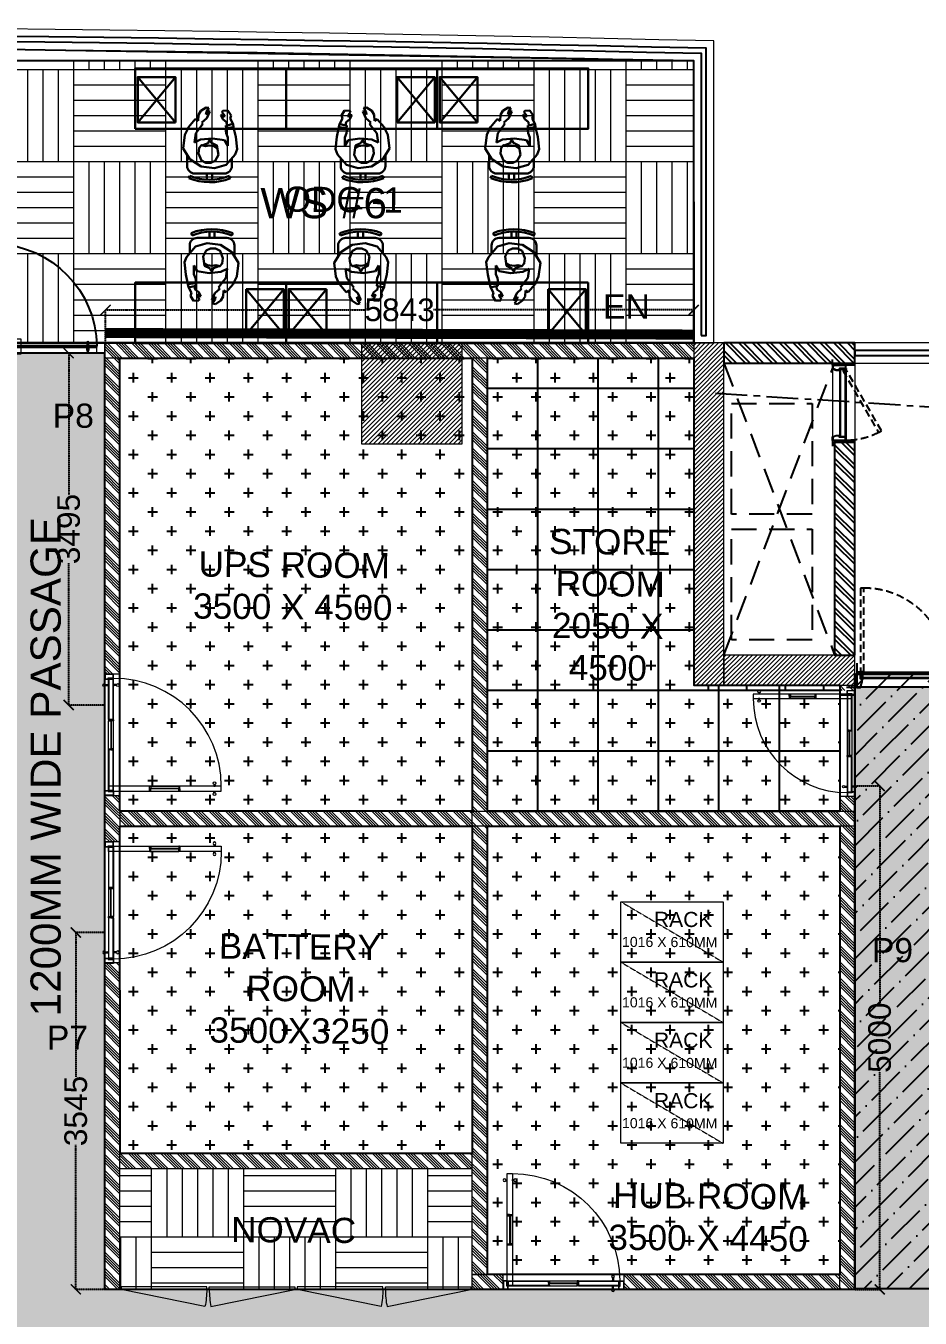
# Model space of a CAD drawing. Header units: millimetres. Extents: x 263321 to 2483465, y 33647 to 614421.
# Drawn here: x 2402062 to 2410946, y 414996 to 427832 of the extents above; entities that cross this region are included whole.
import ezdxf

# ---------------------------------------------------------------- set-up
doc = ezdxf.new("R2010")
doc.units = ezdxf.units.MM
doc.header["$PDMODE"] = 3
for name, pattern in [('( Hidden )', [0.375, 0.25, -0.125]), ('CENTER', [50.8, 31.75, -6.35, 6.35, -6.35]), ('DASHED', [0.75, 0.5, -0.25]), ('HIDDEN', [0.375, 0.25, -0.125])]:
    doc.linetypes.add(name, pattern=pattern)
for name, color, linetype, lineweight in [('A-DOOR-FULL', 40, 'Continuous', 18), ('A-EQUIPMENT', 252, 'Continuous', 15), ('A-FURN-LOOSE', 24, 'Continuous', 18), ('A-FURN-MODULAR', 6, 'Continuous', 18), ('A-FURN-MODULAR-', 6, 'Continuous', 9), ('A-GLASS PARTITION', 5, 'Continuous', 18), ('A-PLAN-COLUMN', 3, 'Continuous', 0), ('A-PLAN-RCC-HATCH', 8, 'Continuous', 13), ('A-PLAN-THIN', 251, 'Continuous', 15), ('AI-FURN', 7, 'Continuous', 20), ('AR_01_WALL', 134, 'Continuous', 20), ('AR_DOOR', 42, 'Continuous', 0), ('FURNITURE', 30, 'Continuous', 5), ('SW-PARTITION GYPSUM', 30, 'Continuous', 18), ('TOA-FL-CPT-1', 8, 'Continuous', 5), ('TOA_DOOR', 7, 'Continuous', 25)]:
    doc.layers.add(name, color=color, linetype=linetype, lineweight=lineweight)
for name, color, linetype in [('A-PLAN -GLASS FRAME', 4, 'Continuous'), ('A-PLAN-DOOR', 7, 'Continuous'), ('A-PLAN-HIDDEN', 1, 'HIDDEN'), ('A-PLAN-RAILING', 2, 'Continuous'), ('A-PLAN-SLOPE', 250, 'Continuous'), ('A-PLAN-TEXT', 4, 'Continuous'), ('A-PLAN-WALL', 6, 'Continuous'), ('A-PLAN-WALL HATCH', 8, 'Continuous'), ('CEILING TOA', 250, 'Continuous'), ('DOOR', 5, 'Continuous'), ('FIN WALL GRAPHIC', 10, 'Continuous'), ('FLOORING TOA', 7, 'Continuous'), ('TEXT', 250, 'Continuous'), ('TOA-FC-MODULAR', 7, 'Continuous')]:
    doc.layers.add(name, color=color, linetype=linetype)
doc.layers.add('GRAPHIC 3- ENCLOSED AREAS', color=7, linetype='Continuous', true_color=0x408c3b)
doc.styles.add('ARIAL', font='arial.ttf')
doc.styles.get("Standard").update_dxf_attribs({"font": 'arial.ttf'})
doc.styles.add('TEXT @ 150', font='arial.ttf', dxfattribs={"height": 225})
doc.dimstyles.new('DIM @ 150', dxfattribs={"dimtxt": 225, "dimasz": 100, "dimexe": 1, "dimexo": 0, "dimgap": 0.5, "dimtad": 0, "dimdec": 0, "dimzin": 0, "dimdsep": 46, "dimtxsty": 'TEXT @ 150', "dimblk": 'ARCHTICK', "dimcen": -2, "dimclrd": 8, "dimclre": 8, "dimclrt": 256, "dimadec": 0, "dimazin": 0, "dimtfac": 1, "dimtdec": 0, "dimtofl": 0, "dimtmove": 0, "dimatfit": 3, "dimldrblk": 'OPEN90', "dimfxl": 1, "dimtolj": 1, "dimtzin": 0, "dimlwd": -1, "dimlwe": -1, "dimarcsym": 0})
doc.dimstyles.new('DIM40', dxfattribs={"dimtxt": 80, "dimasz": 20, "dimexe": 30, "dimexo": 25, "dimgap": 20, "dimtad": 1, "dimdec": 0, "dimzin": 0, "dimdsep": 46, "dimtxsty": 'Standard', "dimblk1": 'DOT', "dimblk2": 'DOT', "dimsah": 1, "dimcen": 0.09, "dimclrd": 1, "dimclre": 1, "dimclrt": 2, "dimadec": 0, "dimazin": 0, "dimtfac": 1, "dimtdec": 0, "dimtofl": 0, "dimtmove": 0, "dimatfit": 0, "dimldrblk": 'DOT', "dimfxl": 1, "dimtolj": 1, "dimtzin": 0, "dimarcsym": 0})
pattern_1 = [(90, (90021.1, 24147), (-914.4, 914.4), [914.4, -914.4]), (90, (90173.5, 24147), (-914.4, 914.4), [914.4, -914.4]), (90, (90325.9, 24147), (-914.4, 914.4), [914.4, -914.4]), (90, (90478.3, 24147), (-914.4, 914.4), [914.4, -914.4]), (90, (90630.7, 24147), (-914.4, 914.4), [914.4, -914.4]), (90, (90783.1, 24147), (-914.4, 914.4), [914.4, -914.4]), (90, (90935.5, 24147), (-914.4, 914.4), [914.4, -914.4]), (0, (90021.1, 25061.4), (914.4, -914.4), [914.4, -914.4]), (0, (90021.1, 25213.8), (914.4, -914.4), [914.4, -914.4]), (0, (90021.1, 25366.2), (914.4, -914.4), [914.4, -914.4]), (0, (90021.1, 25518.6), (914.4, -914.4), [914.4, -914.4]), (0, (90021.1, 25671), (914.4, -914.4), [914.4, -914.4]), (0, (90021.1, 25823.4), (914.4, -914.4), [914.4, -914.4]), (0, (90021.1, 25975.8), (914.4, -914.4), [914.4, -914.4])]
pattern_2 = [(0, (13069.08, -8478.74), (190.5, 190.5), [95.25, -285.75]), (90, (13116.7, -8526.37), (-190.5, 190.5), [95.25, -285.75])]

# ---------------------------------------------------------------- blocks, each defined once
blk = doc.blocks.new('EWDSXC')
at = {"layer": 'FURNITURE', "color": 20, "lineweight": 30}
for p, q in [((2181355, 122524), (2181805, 122899)), ((2181355, 122899), (2181805, 122524)), ((2181891, 121424), (2181291, 121424))]:
    blk.add_line(p, q, dxfattribs=at)
at = {"layer": 'FURNITURE', "color": 8, "lineweight": 30}
for p, q in [((2180847, 122334, 0), (2180847, 122038, 0)), ((2180989, 122382, 0), (2180917, 122270, 0)), ((2181030, 122408, 0), (2180921, 122408, 0)), ((2181094, 122448, 0), (2180989, 122382, 0)), ((2181230, 122431, 0), (2181094, 122448, 0)), ((2181184, 122275, 0), (2181155, 122335, 0)), ((2181155, 122335, 0), (2181246, 122322, 0)), ((2181291, 122403, 0), (2181230, 122431, 0)), ((2181308, 122395, 0), (2181291, 122403, 0)), ((2181385, 122328, 0), (2181308, 122395, 0)), ((2181371, 122300, 0), (2181385, 122328, 0)), ((2180917, 122270, 0), (2180899, 122138, 0)), ((2181196, 122156, 0), (2181184, 122275, 0)), ((2181291, 122288, 0), (2181246, 122322, 0)), ((2181291, 122288, 0), (2181340, 122251, 0)), ((2181340, 122251, 0), (2181352, 122262, 0)), ((2181352, 122262, 0), (2181395, 122214, 0)), ((2181430, 122296, 0), (2181371, 122300, 0)), ((2181395, 122214, 0), (2181462, 122183, 0)), ((2181470, 122272, 0), (2181430, 122296, 0)), ((2181467, 122196, 0), (2181434, 122221, 0)), ((2181434, 122221, 0), (2181459, 122216, 0)), ((2181459, 122216, 0), (2181500, 122192, 0)), ((2181462, 122183, 0), (2181467, 122196, 0)), ((2181504, 122220, 0), (2181470, 122272, 0)), ((2181500, 122192, 0), (2181504, 122220, 0)), ((2180899, 122138, 0), (2180932, 122021, 0)), ((2181179, 122038, 0), (2181196, 122156, 0)), ((2181425, 122074, 0), (2181385, 122055, 0)), ((2181430, 122063, 0), (2181425, 122074, 0)), ((2180921, 121964, 0), (2180998, 121964, 0)), ((2180932, 122021, 0), (2181037, 121931, 0)), ((2181121, 122004, 0), (2181206, 122005, 0)), ((2181206, 122005, 0), (2181246, 122021, 0)), ((2181291, 121944, 0), (2181211, 121925, 0)), ((2181291, 122028, 0), (2181246, 122021, 0)), ((2181295, 122028, 0), (2181290, 122028, 0)), ((2181291, 121944, 0), (2181306, 121947, 0)), ((2181295, 122022, 0), (2181295, 122028, 0)), ((2181324, 122025, 0), (2181295, 122022, 0)), ((2181306, 121947, 0), (2181337, 121952, 0)), ((2181325, 122013, 0), (2181324, 122025, 0)), ((2181358, 122017, 0), (2181325, 122013, 0)), ((2181337, 121952, 0), (2181392, 121982, 0)), ((2181385, 122055, 0), (2181358, 122017, 0)), ((2181392, 121982, 0), (2181424, 121972, 0)), ((2181406, 122042, 0), (2181430, 122063, 0)), ((2181426, 122038, 0), (2181406, 122042, 0)), ((2181424, 121972, 0), (2181472, 122003, 0)), ((2181456, 122063, 0), (2181426, 122038, 0)), ((2181470, 122054, 0), (2181456, 122063, 0)), ((2181472, 122003, 0), (2181470, 122054, 0)), ((2181037, 121931, 0), (2181089, 121911, 0)), ((2181089, 121911, 0), (2181211, 121925, 0))]:
    blk.add_line(p, q, dxfattribs=at)
at = {"layer": 'FURNITURE', "color": 20, "lineweight": 30}
for points in [[(2181291, 122924), (2181291, 121424), (2181891, 121424), (2181891, 122924)], [(2181355, 122524), (2181355, 122899), (2181805, 122899), (2181805, 122524)]]:
    blk.add_lwpolyline(points, close=True, dxfattribs=at)
at = {"layer": 'FURNITURE', "color": 8, "lineweight": 30, "elevation": 0}
for points in [[(2180801, 122393), (2180824, 122384)], [(2180785, 122211), (2180847, 122211)], [(2181102, 122112), (2181117, 122140), (2181124, 122187), (2181119, 122225), (2181129, 122264), (2181102, 122288), (2181047, 122294), (2180975, 122267), (2180952, 122222), (2180952, 122172), (2180973, 122129), (2181031, 122098), (2181125, 122112), (2181150, 122167), (2181176, 122179), (2181175, 122189), (2181149, 122199), (2181129, 122253)], [(2180785, 122161), (2180847, 122161)], [(2180799, 121979), (2180822, 121988)], [(2181179, 122038), (2181121, 122004)], [(2181298, 122023), (2181307, 121949)], [(2181325, 122013), (2181339, 121950)]]:
    blk.add_lwpolyline(points, dxfattribs=at)
blk.add_lwpolyline([(2181290, 122028, 0.034638), (2181291, 122038), (2181291, 122288)], format="xyb", dxfattribs=at)
at = {"layer": 'FURNITURE', "color": 8, "lineweight": 30}
for centre, radius, start, end in [((2181317, 122183, 0), 557, 157.9006, 201.542), ((2181317, 122183, 0), 532, 157.9006, 201.5161), ((2180921, 122334, 0), 74, 89.9999, 179.9999), ((2180921, 122038, 0), 74, 179.9999, 269.9999)]:
    blk.add_arc(centre, radius, start, end, dxfattribs=at)
blk = doc.blocks.new('Columns')
at = {"layer": 'A-PLAN-RCC-HATCH'}
h = blk.add_hatch(dxfattribs=at)
h.set_pattern_fill('ANSI31', color=256, scale=250, style=0)
h.set_pattern_definition([(45, (469397.9, -579762.232), (-22.0970869, 22.0970869), [])])
h.paths.add_polyline_path([(28840, 12537), (29840, 12537), (29840, 13537), (28840, 13537)])
h = blk.add_hatch(dxfattribs=at)
h.set_pattern_fill('ANSI31', color=256, scale=250, style=0)
h.set_pattern_definition([(45, (472797.9, -579762.232), (-22.0970869, 22.0970869), [])])
h.paths.add_polyline_path([(32140, 10137), (32440, 10137), (32440, 13537), (32140, 13537)])
h = blk.add_hatch(dxfattribs=at)
h.set_pattern_fill('ANSI31', color=256, scale=250, style=0)
h.set_pattern_definition([(45, (473097.9, -579762.232), (-22.0970869, 22.0970869), [])])
h.paths.add_polyline_path([(32440, 10137), (33740, 10137), (33740, 10437), (32440, 10437)])
at = {"layer": 'A-PLAN-COLUMN', "elevation": 0}
for points in [[(28840, 12537), (29840, 12537), (29840, 13537), (28840, 13537)], [(32140, 10137), (32440, 10137), (32440, 13537), (32140, 13537)], [(32440, 10137), (33740, 10137), (33740, 10437), (32440, 10437)]]:
    blk.add_lwpolyline(points, close=True, dxfattribs=at)
blk = doc.blocks.new('A$C3F28102C')
at = {"layer": 'A-PLAN-DOOR'}
h = blk.add_hatch(dxfattribs=at)
h.set_pattern_fill('ANSI31', color=256, style=0)
h.set_pattern_definition([(315, (-1529.3283, 1000.1135), (-0.44194174, -0.44194174), [])])
h.paths.add_polyline_path([(1, -15), (0, -15), (0, 0), (1, 0)])
h.paths.add_polyline_path([(1, 0), (1, 0), (0, 0), (0, 1, 0.115729)])
h.paths.add_polyline_path([(5, -15), (4, -15), (4, 0), (5, 0)])
h.paths.add_polyline_path([(5, 0), (4, 0), (4, 0, 0.115729), (5, 1)])
at = {"layer": 'A-PLAN-DOOR', "color": 2}
for points in [[(1, 0), (1, -15), (0, -15), (0, 1)], [(4, 0), (4, -15), (5, -15), (5, 1)]]:
    blk.add_lwpolyline(points, dxfattribs=at)
for radius in [3.42, 2.42]:
    blk.add_circle((2, 3), radius, dxfattribs=at)
blk = doc.blocks.new('Door 1500 mm')
at = {"layer": 'A-PLAN-DOOR'}
for p, q in [((-749, 145), (-749, 150)), ((749, 145), (749, 150)), ((710, 60), (-710, 60)), ((-710, 60), (-710, 0)), ((710, 53), (-710, 53)), ((710, 6), (-710, 6)), ((710, 0), (-710, 0)), ((-150, 0), (-150, 53)), ((710, 60), (710, 0))]:
    blk.add_line(p, q, dxfattribs=at)
for points in [[(-750, -90), (-750, -90), (-750, 150), (-851, 150)], [(750, -89), (750, 150), (851, 150)]]:
    blk.add_lwpolyline(points, dxfattribs=at)
for points in [[(-750, 8), (-749, 8), (-749, 142), (-750, 142)], [(-748, 1), (-716, 1), (-716, 63), (-701, 63), (-701, 95), (-715, 148), (-748, 148), (-748, 140), (-749, 140), (-749, 142), (-749, 150), (-714, 150), (-699, 95), (-699, 62), (-714, 62), (-714, 0), (-749, 0), (-749, 10), (-748, 10)], [(748, 1), (716, 1), (716, 63), (701, 63), (701, 95), (715, 148), (748, 148), (748, 140), (749, 140), (749, 142), (749, 150), (714, 150), (699, 95), (699, 62), (714, 62), (714, 0), (749, 0), (749, 10), (748, 10)], [(750, 8), (749, 8), (749, 142), (750, 142)]]:
    blk.add_lwpolyline(points, close=True, dxfattribs=at)
at = {"layer": 'A-PLAN-DOOR', "linetype": 'HIDDEN', "ltscale": 300}
for points in [[(-712, -7), (-679, -7), (-679, -535), (-712, -535)], [(712, -7), (679, -7), (679, -836), (712, -836)]]:
    blk.add_lwpolyline(points, close=True, dxfattribs=at)
for centre, radius, start, end in [((-679, -7), 529, 270, 0.757), ((679, -7), 829, 179.517, 270)]:
    blk.add_arc(centre, radius, start, end, dxfattribs=at)
at = {"layer": 'A-PLAN-DOOR', "extrusion": (0, 0, -1), "yscale": 0.9981851179673188, "zscale": -0.9981851179673188, "rotation": 180}
for p, xscale in [((714, 0), 0.9981851179673188), ((-714, 0), -0.9981851179673188)]:
    blk.add_blockref('A$C3F28102C', p, dxfattribs=dict(at, xscale=xscale))
blk = doc.blocks.new('_DOT')
at = {"color": 0, "linetype": 'ByBlock'}
blk.add_line((-0.5, 0), (-1, 0), dxfattribs=at)
at = {"color": 0, "linetype": 'ByBlock', "const_width": 0.5}
blk.add_lwpolyline([(-0.25, 0, 1), (0.25, 0, 1)], format="xyb", close=True, dxfattribs=at)
blk = doc.blocks.new('shaft door 750')
at = {"layer": 'A-PLAN-DOOR'}
for p, q in [((335, 60), (-335, 60)), ((-335, 0), (-335, 60)), ((335, 53), (-335, 53)), ((335, 6), (-335, 6)), ((335, 0), (-335, 0)), ((335, 0), (335, 60)), ((-374, -70), (-374, -65)), ((-374, -65), (-374, -70))]:
    blk.add_line(p, q, dxfattribs=at)
at = {"layer": 'A-PLAN-DOOR', "linetype": 'HIDDEN', "ltscale": 300}
blk.add_lwpolyline([(337, 60), (320, 31), (-295, 387), (-279, 415)], close=True, dxfattribs=at)
at = {"layer": 'A-PLAN-DOOR'}
for points in [[(-375, 150), (-375, 150), (-375, -70), (-430, -70)], [(375, 150), (375, 150), (375, -70), (430, -70)]]:
    blk.add_lwpolyline(points, dxfattribs=at)
for points in [[(-375, 52), (-374, 52), (-374, -62), (-375, -62)], [(-373, 58), (-341, 58), (-341, -3), (-326, -3), (-326, -35), (-340, -68), (-373, -68), (-373, -60), (-374, -60), (-374, -62), (-374, -70), (-339, -70), (-324, -35), (-324, -2), (-339, -2), (-339, 60), (-374, 60), (-374, 50), (-373, 50)], [(373, 58), (341, 58), (341, -3), (326, -3), (326, -35), (340, -68), (373, -68), (373, -60), (374, -60), (374, -62), (374, -70), (339, -70), (324, -35), (324, -2), (339, -2), (339, 60), (374, 60), (374, 50), (373, 50)], [(375, 52), (374, 52), (374, -62), (375, -62)]]:
    blk.add_lwpolyline(points, close=True, dxfattribs=at)
at = {"layer": 'A-PLAN-DOOR', "linetype": 'HIDDEN', "ltscale": 300}
blk.add_arc((338, 60), 712, 152.6807, 180, dxfattribs=at)
at = {"layer": 'A-PLAN-THIN'}
for p, q in [((395, 150), (-395, 150)), ((375, -70), (-375, -70))]:
    blk.add_line(p, q, dxfattribs=at)
at = {"layer": 'A-PLAN-DOOR', "xscale": -0.9973404255317604, "yscale": 0.9973404255317604, "zscale": 0.9973404255317604}
blk.add_blockref('A$C3F28102C', (339, 60), dxfattribs=at)
blk = doc.blocks.new('FEF')
at = {"layer": 'A-FURN-LOOSE', "color": 18, "linetype": '( Hidden )', "lineweight": 5, "ltscale": 5, "true_color": 0x000000}
blk.add_line((28165, -983451, 0), (29181, -984051, 0), dxfattribs=at)
at = {"layer": 'A-FURN-LOOSE', "color": 217, "lineweight": 5, "true_color": 0x93278f, "elevation": 0}
blk.add_lwpolyline([(28165, -983451), (29181, -983451), (29181, -984051), (28165, -984051)], close=True, dxfattribs=at)
blk = doc.blocks.new('_ArchTick')
at = {"color": 0, "linetype": 'ByBlock', "const_width": 0.15}
blk.add_lwpolyline([(-0.5, -0.5), (0.5, 0.5)], dxfattribs=at)
blk = doc.blocks.new('*D345')
at = {"layer": 'Defpoints', "color": 0, "transparency": 16777216}
for p in [(2408697, 425010), (2402854, 424682), (2408697, 424682)]:
    blk.add_point(p, dxfattribs=at)
at = {"layer": 'FIN WALL GRAPHIC', "color": 8, "linetype": 'HIDDEN', "transparency": 16777216}
for p, q in [((2402854, 424682), (2402854, 425011)), ((2402854, 425010), (2405439, 425010)), ((2408697, 425010), (2406112, 425010)), ((2408697, 424682), (2408697, 425011))]:
    blk.add_line(p, q, dxfattribs=at)
at = {"layer": 'FIN WALL GRAPHIC', "color": 8, "transparency": 16777216, "xscale": 100, "yscale": 100, "zscale": 100, "rotation": 180}
blk.add_blockref('_ArchTick', (2402854, 425010), dxfattribs=at)
at = {"layer": 'FIN WALL GRAPHIC', "color": 8, "transparency": 16777216, "xscale": 100, "yscale": 100, "zscale": 100}
blk.add_blockref('_ArchTick', (2408697, 425010), dxfattribs=at)
at = {"layer": 'FIN WALL GRAPHIC', "transparency": 16777216, "insert": (2405775, 425010), "char_height": 225, "attachment_point": 5, "style": 'TEXT @ 150'}
blk.add_mtext('\\A1;5843', dxfattribs=at)
blk = doc.blocks.new('_Open90')
at = {"color": 0, "linetype": 'ByBlock'}
for p, q in [((0, 0), (-1, 0)), ((-0.5, 0.5), (0, 0)), ((0, 0), (-0.5, -0.5))]:
    blk.add_line(p, q, dxfattribs=at)
blk = doc.blocks.new('*D346')
at = {"layer": 'Defpoints', "color": 0, "transparency": 16777216}
for p in [(2402847, 424581), (2402487, 421086), (2402847, 421086)]:
    blk.add_point(p, dxfattribs=at)
at = {"layer": 'FIN WALL GRAPHIC', "color": 8, "linetype": 'HIDDEN', "transparency": 16777216}
for p, q in [((2402847, 424581), (2402486, 424581)), ((2402487, 424581), (2402487, 423171)), ((2402487, 421086), (2402487, 422496)), ((2402847, 421086), (2402486, 421086))]:
    blk.add_line(p, q, dxfattribs=at)
at = {"layer": 'FIN WALL GRAPHIC', "color": 8, "linetype": 'ByBlock', "transparency": 16777216, "xscale": 100, "yscale": 100, "zscale": 100}
for p, rotation in [((2402487, 424581), 90), ((2402487, 421086), 270)]:
    blk.add_blockref('_ArchTick', p, dxfattribs=dict(at, rotation=rotation))
at = {"layer": 'FIN WALL GRAPHIC', "transparency": 16777216, "insert": (2402487, 422834), "char_height": 225, "attachment_point": 5, "rotation": 90, "style": 'TEXT @ 150'}
blk.add_mtext('\\A1;3495', dxfattribs=at)
blk = doc.blocks.new('*D347')
at = {"layer": 'Defpoints', "color": 0, "transparency": 16777216}
for p in [(2402847, 418827), (2402558, 415282), (2402871, 415282)]:
    blk.add_point(p, dxfattribs=at)
at = {"layer": 'FIN WALL GRAPHIC', "color": 8, "linetype": 'HIDDEN', "transparency": 16777216}
for p, q in [((2402847, 418827), (2402557, 418827)), ((2402558, 418827), (2402558, 417392)), ((2402558, 415282), (2402558, 416717)), ((2402871, 415282), (2402557, 415282))]:
    blk.add_line(p, q, dxfattribs=at)
at = {"layer": 'FIN WALL GRAPHIC', "color": 8, "transparency": 16777216, "xscale": 100, "yscale": 100, "zscale": 100}
for p, rotation in [((2402558, 418827), 90), ((2402558, 415282), 270)]:
    blk.add_blockref('_ArchTick', p, dxfattribs=dict(at, rotation=rotation))
at = {"layer": 'FIN WALL GRAPHIC', "transparency": 16777216, "insert": (2402558, 417054), "char_height": 225, "attachment_point": 5, "rotation": 90, "style": 'TEXT @ 150'}
blk.add_mtext('\\A1;3545', dxfattribs=at)
blk = doc.blocks.new('*D348')
at = {"layer": 'Defpoints', "color": 0, "transparency": 16777216}
for p in [(2410297, 420282), (2410297, 415282), (2410544, 415282)]:
    blk.add_point(p, dxfattribs=at)
at = {"layer": 'FIN WALL GRAPHIC', "color": 8, "linetype": 'HIDDEN', "transparency": 16777216}
for p, q in [((2410297, 420282), (2410545, 420282)), ((2410544, 420282), (2410544, 418118)), ((2410544, 415282), (2410544, 417446)), ((2410297, 415282), (2410545, 415282))]:
    blk.add_line(p, q, dxfattribs=at)
at = {"layer": 'FIN WALL GRAPHIC', "color": 8, "linetype": 'ByBlock', "transparency": 16777216, "xscale": 100, "yscale": 100, "zscale": 100}
for p, rotation in [((2410544, 420282), 90), ((2410544, 415282), 270)]:
    blk.add_blockref('_ArchTick', p, dxfattribs=dict(at, rotation=rotation))
at = {"layer": 'FIN WALL GRAPHIC', "transparency": 16777216, "insert": (2410544, 417782), "char_height": 225, "attachment_point": 5, "rotation": 90, "style": 'TEXT @ 150'}
blk.add_mtext('\\A1;5000', dxfattribs=at)
blk = doc.blocks.new('door-3f-01')
at = {"layer": 'A-FURN-MODULAR-', "color": 252, "linetype": 'DASHED', "ltscale": 120, "true_color": 0x939598}
blk.add_lwpolyline([(0, 0), (-10.2, 0), (-10.2, 5.08), (0, 5.08), (0, 0)], dxfattribs=at)
at = {"layer": 'A-GLASS PARTITION', "color": 5}
blk.add_line((-36, 0), (-36, 4), dxfattribs=at)
at = {"layer": 'DOOR', "elevation": 0}
blk.add_lwpolyline([(-1.95, 37.5), (-1.55, 37.5), (-1.55, 0), (-1.95, 0)], close=True, dxfattribs=at)
at = {"layer": 'DOOR'}
blk.add_lwpolyline([(-36, 2.34), (-36, 2.74), (0, 2.74), (0, 2.34)], close=True, dxfattribs=at)
for points in [[(-32.64, 3.74), (-32.64, 2.74), (-33.14, 2.74), (-33.14, 3.74)], [(-32.64, 1.34), (-32.64, 2.34), (-33.14, 2.34), (-33.14, 1.34)]]:
    blk.add_lwpolyline(points, dxfattribs=at)
for centre in [(-32.89, 3.86), (-32.89, 1.22)]:
    blk.add_circle(centre, 0.278, dxfattribs=at)
at = {"layer": 'DOOR', "color": 252, "true_color": 0x939598}
blk.add_arc((-0.52, 2.04, 0), 35.48, 92.2973, 178.8766, dxfattribs=at)
blk = doc.blocks.new('A$C3A863514')
at = {"layer": 'AR_DOOR', "lineweight": 13, "ltscale": 0.4}
for p, q in [((-95, 952), (-86, 952)), ((-95, 943), (-86, 943)), ((-24, 952), (-33, 952)), ((-24, 943), (-33, 943))]:
    blk.add_line(p, q, dxfattribs=at)
at = {"layer": 'AR_DOOR', "lineweight": 13, "ltscale": 0.25}
for p, q in [((-37, 649), (-82, 649)), ((-82, 397), (-82, 638)), ((-62, 649), (-62, 397)), ((-57, 649), (-57, 397)), ((-37, 397), (-37, 638)), ((-37, 387), (-82, 387))]:
    blk.add_line(p, q, dxfattribs=at)
at = {"layer": 'AR_DOOR'}
for p, q in [((-960, 100), (-960, 79)), ((-960, 5), (-960, 26)), ((-950, 100), (-950, 79)), ((-950, 5), (-950, 26)), ((-405, 75), (-645, 75)), ((-405, 30), (-645, 30))]:
    blk.add_line(p, q, dxfattribs=at)
at = {"layer": 'AR_DOOR', "ltscale": 0.95}
for p, q in [((-656, 75), (-656, 30)), ((-656, 55), (-405, 55)), ((-656, 50), (-405, 50)), ((-394, 75), (-394, 30))]:
    blk.add_line(p, q, dxfattribs=at)
at = {"layer": 'AR_DOOR', "lineweight": 13, "ltscale": 0.05}
blk.add_lwpolyline([(-37, 30), (-37, 1006), (-82, 1006), (-82, 30)], close=True, dxfattribs=at)
at = {"layer": 'AR_DOOR', "lineweight": 13, "ltscale": 0.4}
for points in [[(-86, 954), (-86, 941), (-82, 941), (-82, 954)], [(-33, 954), (-33, 941), (-37, 941), (-37, 954)]]:
    blk.add_lwpolyline(points, close=True, dxfattribs=at)
at = {"layer": 'AR_DOOR', "lineweight": 13, "ltscale": 0.25}
for points in [[(-80, 649), (-80, 646), (-82, 646), (-82, 638), (-62, 638), (-62, 649), (-80, 649)], [(-39, 649), (-39, 646), (-37, 646), (-37, 638), (-57, 638), (-57, 649), (-39, 649)], [(-80, 387), (-80, 389), (-82, 389), (-82, 397), (-62, 397), (-62, 387), (-80, 387)], [(-39, 387), (-39, 389), (-37, 389), (-37, 397), (-57, 397), (-57, 387), (-39, 387)]]:
    blk.add_lwpolyline(points, dxfattribs=at)
at = {"layer": 'AR_DOOR'}
for points in [[(-1050, 0), (-1050, 0), (-1006, 0), (-1006, 30), (-1013, 30), (-1013, 75), (-1050, 75), (-1050, 0)], [(-1047, 3), (-1047, 3), (-1009, 3), (-1009, 27), (-1016, 27), (-1016, 72), (-1047, 72), (-1047, 3)], [(-656, 72), (-654, 72), (-654, 75), (-645, 75), (-645, 55), (-656, 55), (-656, 72)], [(-656, 32), (-654, 32), (-654, 30), (-645, 30), (-645, 50), (-656, 50), (-656, 32)], [(-394, 72), (-396, 72), (-396, 75), (-405, 75), (-405, 55), (-394, 55), (-394, 72)], [(-394, 32), (-396, 32), (-396, 30), (-405, 30), (-405, 50), (-394, 50), (-394, 32)], [(0, 0), (0, 0), (-44, 0), (-44, 30), (-37, 30), (-37, 75), (0, 75), (0, 0)], [(-3, 3), (-3, 3), (-41, 3), (-41, 27), (-34, 27), (-34, 72), (-3, 72), (-3, 3)]]:
    blk.add_lwpolyline(points, dxfattribs=at)
at = {"layer": 'AR_DOOR', "ltscale": 0.95}
for points in [[(-656, 75), (-1013, 75), (-1013, 72), (-656, 72)], [(-656, 30), (-1013, 30), (-1013, 33), (-656, 33)], [(-656, 72), (-1004, 72), (-1004, 33), (-656, 33)], [(-37, 75), (-394, 75)], [(-394, 72), (-37, 72), (-37, 75)], [(-45, 72), (-394, 72)], [(-394, 33), (-45, 33), (-45, 72)], [(-37, 33), (-37, 30), (-394, 30)], [(-394, 33), (-37, 33)]]:
    blk.add_lwpolyline(points, dxfattribs=at)
for points in [[(-1013, 72), (-1004, 72), (-1004, 33), (-1013, 33)], [(-37, 72), (-45, 72), (-45, 33), (-37, 33)]]:
    blk.add_lwpolyline(points, close=True, dxfattribs=at)
at = {"layer": 'AR_DOOR'}
for points in [[(-962, 79), (-948, 79), (-948, 75), (-962, 75)], [(-962, 26), (-948, 26), (-948, 30), (-962, 30)]]:
    blk.add_lwpolyline(points, close=True, dxfattribs=at)
at = {"layer": 'AR_DOOR', "lineweight": 13, "ltscale": 0.4}
for centre in [(-106, 948), (-13, 948)]:
    blk.add_circle(centre, 12, dxfattribs=at)
at = {"layer": 'AR_DOOR'}
for centre in [(-955, 111), (-955, -6)]:
    blk.add_circle(centre, 12, dxfattribs=at)
at = {"layer": 'AR_DOOR', "lineweight": 13, "ltscale": 0.05}
blk.add_arc((-82, 75), 931, 90.022, 179.978, dxfattribs=at)
at = {"layer": 'AR_DOOR'}
for centre, radius, start, end in [((-668, 68), 17.3, 311.9747, 17.0953), ((-676, 66), 22.6, 330.6798, 14.7641), ((-662, 69), 15.8, 292.4741, 7.5067), ((-658, 69), 13.9, 275.6882, 327.9828), ((-668, 37), 17.3, 342.9047, 48.0253), ((-676, 39), 22.6, 345.2359, 29.3202), ((-662, 35), 15.8, 352.4933, 67.5259), ((-658, 36), 13.9, 32.0172, 84.3118), ((-648, 76), 8.89, 222.5397, 287.3666), ((-649, 70), 6.45, 208.0111, 296.8103), ((-650, 65), 5.77, 207.9347, 287.0897), ((-650, 40), 5.77, 72.9103, 152.0653), ((-649, 35), 6.45, 63.1897, 151.9889), ((-648, 28), 8.89, 72.6334, 137.4603), ((-388, 69), 15.8, 172.4933, 247.5259), ((-402, 76), 8.89, 252.6334, 317.4603), ((-401, 70), 6.45, 243.1897, 331.9889), ((-392, 69), 13.9, 212.0172, 264.3118), ((-388, 35), 15.8, 112.4741, 187.5067), ((-392, 36), 13.9, 95.6882, 147.9828), ((-401, 35), 6.45, 28.0111, 116.8103), ((-402, 28), 8.89, 42.5397, 107.3666), ((-400, 65), 5.77, 252.9103, 332.0653), ((-400, 40), 5.77, 27.9347, 107.0897), ((-382, 68), 17.3, 162.9047, 228.0253), ((-382, 37), 17.3, 131.9747, 197.0953), ((-374, 66), 22.6, 165.2359, 209.3202), ((-374, 39), 22.6, 150.6798, 194.7641)]:
    blk.add_arc(centre, radius, start, end, dxfattribs=at)
blk = doc.blocks.new('Balcony')
at = {"layer": 'A-PLAN-WALL HATCH'}
h = blk.add_hatch(dxfattribs=at)
h.set_pattern_fill('ANSI32', color=256, scale=10, angle=-90, style=0)
h.set_pattern_definition([(315, (-239219.94, -279012.27), (67.35192, 67.35192), []), (315, (-239219.94, -279057.17), (67.35192, 67.35192), [])])
h.paths.add_polyline_path([(-2120, 42288), (-820, 42288), (-820, 42488), (-2120, 42488)])
h = blk.add_hatch(dxfattribs=at)
h.set_pattern_fill('ANSI32', color=256, scale=10, angle=-90, style=0)
h.set_pattern_definition([(315, (-238919.94, -279012.27), (67.35192, 67.35192), []), (315, (-238919.94, -279057.17), (67.35192, 67.35192), [])])
h.paths.add_polyline_path([(-820, 39388), (-820, 41498), (-1020, 41498), (-1020, 39388)])
at = {"layer": 'A-PLAN -GLASS FRAME', "linetype": '( Hidden )', "ltscale": 500}
blk.add_lwpolyline([(-745, 39163), (7771, 39163), (7778, 39213), (-745, 39213)], close=True, dxfattribs=at)
at = {"layer": 'A-PLAN-HIDDEN', "ltscale": 1000}
for p, q in [((-2120, 42288), (-1020, 39388)), ((-2120, 39388), (-1020, 42288))]:
    blk.add_line(p, q, dxfattribs=at)
for points in [[(-2045, 40788), (-2045, 41888), (-1245, 41888), (-1245, 40788)], [(-2045, 39538), (-2045, 40638), (-1245, 40638), (-1245, 39538)]]:
    blk.add_lwpolyline(points, close=True, dxfattribs=at)
at = {"layer": 'A-PLAN-RAILING'}
blk.add_lwpolyline([(-820, 42363), (7758, 42363), (7765, 42413), (-820, 42413)], close=True, dxfattribs=at)
at = {"layer": 'A-PLAN-THIN'}
blk.add_lwpolyline([(-820, 42288), (7746, 42288), (7777, 42488), (-820, 42488)], close=True, dxfattribs=at)
at = {"layer": 'A-PLAN-WALL'}
for points in [[(-2120, 42288), (-820, 42288), (-820, 42488), (-2120, 42488), (-2120, 42288)], [(-820, 39388), (-820, 41498), (-1020, 41498), (-1020, 39388), (-820, 39388)]]:
    blk.add_lwpolyline(points, dxfattribs=at)
at = {"layer": 'A-PLAN-DOOR', "extrusion": (4.19294e-29, 5.88976e-28, -1), "zscale": -0.9999999999999999, "rotation": 90}
blk.add_blockref('shaft door 750', (970, 41893), dxfattribs=at)
at = {"layer": 'A-PLAN-DOOR', "extrusion": (0, 0, -1), "xscale": -1, "zscale": -1, "rotation": 180}
blk.add_blockref('Door 1500 mm', (50, 39217), dxfattribs=at)
at = {"layer": 'A-PLAN-SLOPE', "linetype": 'CENTER', "ltscale": 10}
blk.add_leader([(7237, 41381, 0), (-2220, 41988, 0)], dimstyle='DIM40', override={"dimasz": 250, "dimclrd": 256}, dxfattribs=at)

msp = doc.modelspace()

# ---------------------------------------------------------------- hatches: boundary and pattern name
at = {"layer": 'AR_01_WALL'}
h = msp.add_hatch(dxfattribs=at)
h.set_pattern_fill('ANSI34', color=8, scale=6, angle=270)
h.set_pattern_definition([(315, (13069.08, -8478.74), (80.822305, 80.822305), []), (315, (13069.08, -8505.68), (80.822305, 80.822305), []), (315, (13069.08, -8532.62), (80.822305, 80.822305), []), (315, (13069.08, -8559.57), (80.822305, 80.822305), [])])
h.paths.add_polyline_path([(2402846.796, 424682.052), (2408696.796, 424682.052), (2408696.796, 424532.052), (2402846.796, 424532.052)])
h.paths.add_polyline_path([(2406496.796, 424532.052), (2406646.796, 424532.052), (2406646.796, 420032.052), (2406496.796, 420032.052)])
h.paths.add_polyline_path([(2402846.796, 424532.052), (2402996.796, 424532.052), (2402996.796, 421393.742), (2402846.796, 421393.742)])
h.paths.add_polyline_path([(2402996.796, 420032.052), (2406496.796, 420032.052), (2406496.796, 419882.052), (2402996.796, 419882.052)])
h.paths.add_polyline_path([(2406496.796, 419882.052), (2406646.796, 419882.052), (2406646.796, 415431.575), (2406496.796, 415431.575)])
h.paths.add_polyline_path([(2406496.796, 420032.052), (2410296.796, 420032.052), (2410296.796, 419882.052), (2406496.796, 419882.052)])
h.paths.add_polyline_path([(2410146.796, 419882.052), (2410296.796, 419882.052), (2410296.796, 415281.575), (2410146.796, 415281.575)])
h.paths.add_polyline_path([(2410146.796, 420182.052), (2410296.796, 420182.052), (2410296.796, 420032.052), (2410146.796, 420032.052)])
h.paths.add_polyline_path([(2410146.796, 421282.052), (2410296.796, 421282.052), (2410296.802, 421232.053), (2410146.802, 421232.053)])
h.paths.add_polyline_path([(2402996.796, 416481.575), (2406496.796, 416481.575), (2406496.796, 416631.575), (2402996.796, 416631.575)])
h.paths.add_polyline_path([(2402846.796, 415281.575), (2402996.796, 415281.575), (2402996.796, 418523.387), (2402846.796, 418523.387)])
h.paths.add_polyline_path([(2402846.796, 420187.052), (2402996.796, 420187.052), (2402996.796, 419727.052), (2402846.796, 419727.052)])
h.paths.add_polyline_path([(2406496.796, 415281.575), (2406494.296, 415431.575), (2406799.296, 415431.575), (2406801.796, 415281.575)])
h.paths.add_polyline_path([(2410146.796, 415281.575), (2410146.796, 415431.575), (2408003.571, 415431.575), (2408003.571, 415281.575)])
at = {"layer": 'CEILING TOA'}
h = msp.add_hatch(dxfattribs=at)
h.set_pattern_fill('_USER', color=256, scale=600, double=1, pattern_type=0)
h.set_pattern_definition([(0, (2410146.8, 420032.05), (0, 600), []), (90, (2410146.8, 420032.05), (-600, 4e-14), [])])
h.paths.add_polyline_path([(2406646.796, 424532.052), (2408696.796, 424532.052), (2408696.796, 421282.052), (2410146.796, 421282.052), (2410146.796, 420032.052), (2406646.796, 420032.052)])
at = {"layer": 'CEILING TOA', "true_color": 0x939598}
h = msp.add_hatch(dxfattribs=at)
h.set_pattern_fill('ANSI36', color=252, scale=50)
h.set_pattern_definition([(45, (15514.2, -53993.47), (84.189901, 308.696304), [396.875, -79.375, 0, -79.375])])
h.paths.add_polyline_path([(2410296.796, 421394.086), (2411836.603, 421394.078), (2411836.603, 415288.327), (2410296.796, 415288.336)])
at = {"layer": 'FLOORING TOA', "true_color": 0x939598}
h = msp.add_hatch(dxfattribs=at)
h.set_pattern_fill('CROSS', color=252, scale=30, double=1)
h.set_pattern_definition(pattern_2)
h.paths.add_polyline_path([(2402996.796, 424532.052), (2406496.796, 424532.052), (2406496.796, 420032.052), (2402996.796, 420032.052)])
h = msp.add_hatch(dxfattribs=at)
h.set_pattern_fill('CROSS', color=252, scale=30, double=1)
h.set_pattern_definition(pattern_2)
h.paths.add_polyline_path([(2406646.796, 424532.052), (2408696.796, 424532.052), (2408696.796, 421282.052), (2410146.796, 421282.052), (2410146.796, 420032.052), (2406646.796, 420032.052)])
h = msp.add_hatch(dxfattribs=at)
h.set_pattern_fill('CROSS', color=252, scale=30, double=1)
h.set_pattern_definition(pattern_2)
h.paths.add_polyline_path([(2406496.796, 419882.052), (2402996.796, 419882.052), (2402996.796, 416631.575), (2406496.796, 416631.575)])
h = msp.add_hatch(dxfattribs=at)
h.set_pattern_fill('CROSS', color=252, scale=30, double=1)
h.set_pattern_definition(pattern_2)
h.paths.add_polyline_path([(2406646.796, 419882.052), (2410146.796, 419882.052), (2410146.796, 415431.575), (2406646.796, 415431.575)])
at = {"layer": 'TOA-FL-CPT-1', "true_color": 0xc7c8ca}
h = msp.add_hatch(dxfattribs=at)
h.set_pattern_fill('AR-PARQ1', color=9, scale=3)
h.set_pattern_definition(pattern_1)
edge = h.paths.add_edge_path()
edge.add_arc((2396128.727, -119195.432), 546828.493, 90.92532943, 95.29958843)
edge.add_line((2345621.769, 425295.567), (2345621.769, 409482.052))
edge.add_line((2345621.769, 409482.052), (2347129.201, 409481.857))
edge.add_arc((2347102.083, 408732.348), 750, 0, 87.9279004, ccw=False)
edge.add_line((2347852.083, 408732.348), (2347852.23, 389991.103))
edge.add_line((2347852.23, 389991.103), (2342396.706, 389991.103))
edge.add_line((2342396.706, 389991.103), (2342397.172, 380682.159))
edge.add_line((2342397.172, 380682.159), (2351396.796, 380682.159))
edge.add_line((2351396.796, 380682.159), (2351396.796, 379682.052))
edge.add_line((2351396.796, 379682.052), (2350496.796, 379682.052))
edge.add_line((2350496.796, 379682.052), (2350496.796, 377891.004))
edge.add_arc((2372893.597, 61240.666), 317441.417, 85.95303216, 94.04581501, ccw=False)
edge.add_line((2395296.77, 377890.553), (2395296.77, 379682.052))
edge.add_line((2395296.77, 379682.052), (2394396.796, 379682.052))
edge.add_line((2394396.796, 379682.052), (2394396.796, 380682.052))
edge.add_line((2394396.796, 380682.052), (2405177.531, 380682.052))
edge.add_line((2405177.531, 380682.052), (2405177.531, 389182.052))
edge.add_line((2405177.531, 389182.052), (2406496.796, 389182.052))
edge.add_line((2406496.796, 389182.052), (2406496.796, 383082.052))
edge.add_line((2406496.796, 383082.052), (2408136.796, 383082.052))
edge.add_line((2408136.796, 383082.052), (2408136.796, 389182.052))
edge.add_line((2408136.796, 389182.052), (2413779.159, 389181.861))
edge.add_line((2413779.159, 389181.861), (2414010.251, 390682.052))
edge.add_line((2414010.251, 390682.052), (2405396.796, 390682.052))
edge.add_line((2405396.796, 390682.052), (2405396.796, 411581.926))
edge.add_line((2405396.796, 411581.926), (2403146.796, 411581.926))
edge.add_arc((2403146.796, 411881.926), 300, 180, 270, ccw=False)
edge.add_line((2402846.796, 411881.926), (2402846.796, 413382.052))
edge.add_arc((2403146.796, 413382.052), 300, 90, 180, ccw=False)
edge.add_line((2403146.796, 413682.052), (2417553.202, 413682.052))
edge.add_line((2417553.202, 413682.052), (2417799.7, 415282.257))
edge.add_line((2417799.7, 415282.257), (2411837.001, 415281.729))
edge.add_line((2411837.001, 415281.729), (2411837.001, 417657.174))
edge.add_line((2411837.001, 417657.174), (2416421.528, 417657.174))
edge.add_line((2416421.528, 417657.174), (2416421.528, 418657.174))
edge.add_line((2416421.528, 418657.174), (2411836.796, 418657.174))
edge.add_line((2411836.796, 418657.174), (2411836.796, 421262.052))
edge.add_line((2411836.796, 421262.052), (2410296.796, 421262.052))
edge.add_line((2410296.796, 421262.052), (2410296.796, 415281.575))
edge.add_line((2410296.796, 415281.575), (2402846.796, 415281.575))
edge.add_line((2402846.796, 415281.575), (2402846.796, 424532.052))
edge.add_line((2402846.796, 424532.052), (2402846.796, 424581.286))
edge.add_line((2402846.796, 424581.286), (2395396.796, 424582.052))
edge.add_line((2395396.796, 424582.052), (2395396.796, 423682.052))
edge.add_line((2395396.796, 423682.052), (2394396.796, 423682.052))
edge.add_line((2394396.796, 423682.052), (2394396.796, 424581.86))
edge.add_line((2394396.796, 424581.86), (2387296.514, 424582.052))
edge.add_line((2387296.514, 424582.052), (2387297.806, 427561.749))
h.paths.add_polyline_path([(2357571.796, 409582.052), (2403896.373, 409582.052), (2403899.547, 394952.31), (2375096.795, 394783.782), (2375096.795, 396862.052), (2373596.796, 396864.771), (2373596.796, 394782.052), (2369971.795, 394800.838), (2370046.875, 396862.052), (2368385.069, 396703.686), (2368471.796, 394819.625), (2357571.796, 394782.052)], flags=16)
h.paths.add_polyline_path([(2363596.796, 414832.306), (2384296.459, 414782.218), (2384296.434, 411581.926), (2384538.462, 411581.927), (2384538.462, 409582.052), (2378653.494, 409582.052), (2378650.056, 411581.898), (2363596.796, 411631.98)], flags=16)
h.paths.add_polyline_path([(2392707.043, 411682.849), (2384396.821, 411683.632), (2384396.821, 414782.218), (2392707.043, 414781.434)], flags=16)
h.paths.add_polyline_path([(2400346.796, 422010.357), (2401546.802, 422010.357), (2401546.802, 416210.358), (2400346.796, 416210.358)], flags=16)
h.paths.add_polyline_path([(2349453.189, 392877.837), (2349451.159, 392879.273), (2349451.159, 390061.804), (2349453.189, 390060.368)], flags=16)
h.paths.add_polyline_path([(2379396.791, 389980.182), (2384396.796, 389980.182), (2384396.796, 392980.182), (2379396.791, 392980.182)], flags=16)
h = msp.add_hatch(dxfattribs=at)
h.set_pattern_fill('AR-PARQ1', color=9, scale=3)
h.set_pattern_definition(pattern_1)
h.paths.add_polyline_path([(2408696.796, 427486.155), (2401646.796, 427486.155), (2401646.796, 424682.052), (2408696.796, 424682.052)])
h = msp.add_hatch(dxfattribs=at)
h.set_pattern_fill('AR-PARQ1', color=9, scale=3)
h.set_pattern_definition([(90, (13069.1, -8478.7), (-914.4, 914.4), [914.4, -914.4]), (90, (13221.5, -8478.7), (-914.4, 914.4), [914.4, -914.4]), (90, (13373.9, -8478.7), (-914.4, 914.4), [914.4, -914.4]), (90, (13526.3, -8478.7), (-914.4, 914.4), [914.4, -914.4]), (90, (13678.7, -8478.7), (-914.4, 914.4), [914.4, -914.4]), (90, (13831.1, -8478.7), (-914.4, 914.4), [914.4, -914.4]), (90, (13983.5, -8478.7), (-914.4, 914.4), [914.4, -914.4]), (0, (13069.1, -7564.3), (914.4, -914.4), [914.4, -914.4]), (0, (13069.1, -7411.9), (914.4, -914.4), [914.4, -914.4]), (0, (13069.1, -7259.5), (914.4, -914.4), [914.4, -914.4]), (0, (13069.1, -7107.1), (914.4, -914.4), [914.4, -914.4]), (0, (13069.1, -6954.7), (914.4, -914.4), [914.4, -914.4]), (0, (13069.1, -6802.3), (914.4, -914.4), [914.4, -914.4]), (0, (13069.1, -6649.9), (914.4, -914.4), [914.4, -914.4])])
h.paths.add_polyline_path([(2402996.796, 415281.575), (2406496.796, 415281.575), (2406496.796, 416481.575), (2402996.796, 416481.575)])

# ---------------------------------------------------------------- linework, layer by layer
at = {"elevation": 0}
for points in [[(2402996.796, 424532.052), (2406496.796, 424532.052), (2406496.796, 420032.052), (2402996.796, 420032.052)], [(2406646.796, 424532.052), (2408696.796, 424532.052), (2408696.796, 421282.052), (2410146.796, 421282.052), (2410146.796, 420032.052), (2406646.796, 420032.052)], [(2406646.796, 419882.052), (2410146.796, 419882.052), (2410146.796, 415431.575), (2406646.796, 415431.575)]]:
    msp.add_lwpolyline(points, close=True, dxfattribs=at)
at = {"layer": 'A-PLAN -GLASS FRAME', "ltscale": 500, "elevation": 0}
msp.add_lwpolyline([(2408771.796, 424757.052), (2408821.796, 424757.052), (2408821.796, 427608.784, 0.031881098), (2339271.796, 424794.154), (2339271.796, 409657.052), (2339321.796, 409657.052), (2339321.796, 424749.629, -0.031837118), (2408771.796, 427559.438)], format="xyb", close=True, dxfattribs=at)
at = {"layer": 'A-PLAN-THIN', "elevation": 0}
msp.add_lwpolyline([(2408896.796, 424682.052), (2408896.796, 427682.052, 0.031945596), (2339196.796, 424861.717), (2339196.796, 409582.052), (2339396.796, 409582.052), (2339396.796, 424682.052, -0.031772593), (2408696.796, 427486.155)], format="xyb", dxfattribs=at)
at = {"layer": 'AI-FURN', "elevation": 0}
for points in [[(2403008.796, 415281.575), (2403858.533, 415281.575), (2403858.533, 415306.575), (2403008.796, 415306.575)], [(2404733.27, 415281.575), (2403883.533, 415281.575), (2403883.533, 415306.575), (2404733.27, 415306.575)], [(2404758.27, 415281.575), (2405608.007, 415281.575), (2405608.007, 415306.575), (2404758.27, 415306.575)], [(2406482.745, 415281.575), (2405633.007, 415281.575), (2405633.007, 415306.575), (2406482.745, 415306.575)]]:
    msp.add_lwpolyline(points, close=True, dxfattribs=at)
for points in [[(2403858.533, 415281.575, -0.05073936), (2403841.122, 415110.44), (2403008.796, 415281.575)], [(2403883.533, 415281.575, 0.05073936), (2403900.944, 415110.44), (2404733.27, 415281.575)], [(2405608.007, 415281.575, -0.05073936), (2405590.596, 415110.44), (2404758.27, 415281.575)], [(2405633.007, 415281.575, 0.05073936), (2405650.419, 415110.44), (2406482.745, 415281.575)]]:
    msp.add_lwpolyline(points, format="xyb", dxfattribs=at)
at = {"layer": 'CEILING TOA', "elevation": 0}
for points in [[(2401646.796, 427603.4), (2408694.091, 427486.217), (2408696.796, 424682.052), (2401646.796, 424682.052)], [(2402993.965, 424532.052), (2406493.965, 424532.052), (2406496.796, 420032.052), (2402996.796, 420032.052)], [(2402996.796, 419882.052), (2406496.796, 419882.052), (2406496.796, 416631.575), (2402999.626, 416631.575)]]:
    msp.add_lwpolyline(points, close=True, dxfattribs=at)
at = {"layer": 'FLOORING TOA', "elevation": 0}
msp.add_lwpolyline([(2411836.796, 421262.052), (2410296.796, 421262.052), (2410296.796, 415281.575), (2402846.796, 415281.575), (2402846.796, 424532.052), (2402846.796, 424581.286), (2395396.796, 424582.052), (2395396.796, 423682.052), (2394396.796, 423682.052), (2394396.796, 424581.86), (2387296.514, 424582.052), (2387297.806, 427561.749)], dxfattribs=at)
msp.add_lwpolyline([(2408696.796, 427486.155), (2401646.796, 427486.155), (2401646.796, 424682.052), (2408696.796, 424682.052)], close=True, dxfattribs=at)
at = {"layer": 'GRAPHIC 3- ENCLOSED AREAS', "const_width": 100, "elevation": 0}
msp.add_lwpolyline([(2408696.796, 424765.717), (2402846.796, 424780.734)], dxfattribs=at)
at = {"layer": 'SW-PARTITION GYPSUM', "color": 18, "true_color": 0x000000}
for p, q in [((2406496.796, 415281.575), (2406496.796, 424532.052)), ((2410296.796, 420282.052), (2410296.796, 415281.575)), ((2410296.796, 419882.052), (2402996.796, 419882.052))]:
    msp.add_line(p, q, dxfattribs=at)
at = {"layer": 'SW-PARTITION GYPSUM', "color": 18, "true_color": 0x000000, "elevation": 0}
for points in [[(2408696.796, 427486.155), (2408696.796, 424532.052), (2402846.796, 424532.052)], [(2402996.796, 424532.052), (2402996.796, 421393.742), (2402846.796, 421393.742), (2402846.796, 424682.052)], [(2402846.796, 424682.052), (2408896.796, 424682.052)], [(2406646.796, 424532.052), (2406646.796, 420032.052)], [(2410146.796, 420032.052), (2410146.796, 420182.052), (2410296.796, 420182.052)], [(2402996.796, 420032.052), (2410296.796, 420032.052)], [(2406646.796, 419882.052), (2406646.796, 415431.575), (2406496.796, 415431.575)], [(2410146.796, 415281.575), (2410146.796, 419882.052)], [(2402996.796, 415281.575), (2402996.796, 418527.052), (2402846.796, 418527.052), (2402846.796, 415281.575)], [(2406496.796, 416631.575), (2402996.796, 416631.575)], [(2402996.796, 416481.575), (2406496.796, 416481.575)], [(2406496.796, 415431.575), (2406801.796, 415431.575), (2406801.796, 415281.575), (2406496.796, 415281.575)], [(2410146.796, 415431.575), (2408003.571, 415431.575), (2408003.571, 415281.575), (2410296.796, 415281.575)], [(2402996.796, 415281.575), (2402846.796, 415281.575)]]:
    msp.add_lwpolyline(points, dxfattribs=at)
for points in [[(2402846.796, 424681.686), (2402846.796, 424581.686), (2402768.212, 424580.92), (2402768.212, 424680.92)], [(2410146.796, 421282.052), (2410296.796, 421282.052), (2410296.796, 421182.052), (2410146.796, 421182.052)], [(2402846.796, 420187.052), (2402996.796, 420187.052), (2402996.796, 419727.052), (2402846.796, 419727.052)]]:
    msp.add_lwpolyline(points, close=True, dxfattribs=at)
at = {"layer": 'TOA-FC-MODULAR', "elevation": 0}
msp.add_lwpolyline([(2410296.796, 421394.086), (2411836.603, 421394.078), (2411836.603, 415288.327), (2410296.796, 415288.336)], close=True, dxfattribs=at)

# ---------------------------------------------------------------- block references
msp.add_blockref('Balcony', (2411116.735, 382194.325))
at = {"layer": 'A-DOOR-FULL', "linetype": 'Continuous', "xscale": -29.16666484490015, "yscale": 29.16666484490015, "zscale": 29.16666484490015, "rotation": 0.0001034657424536789}
msp.add_blockref('door-3f-01', (2401718.212, 424573.137), dxfattribs=at)
at = {"layer": 'A-EQUIPMENT'}
for p in [(2379806.599, 1402584.03), (2379806.599, 1401984.03), (2379806.599, 1401384.03), (2379806.599, 1400784.03)]:
    msp.add_blockref('FEF', p, dxfattribs=at)
at = {"layer": 'A-FURN-MODULAR'}
for p, rotation in [((2526072.221, -1754481.398), 90.00000000000001), ((2529072.221, -1754481.398), 90.00000000000001), ((2281725.189, 2606572.857), 270), ((2284725.189, 2606572.857), 270)]:
    msp.add_blockref('EWDSXC', p, dxfattribs=dict(at, rotation=rotation))
at = {"layer": 'A-FURN-MODULAR', "xscale": -1}
for p, rotation in [((2283225.206, -1754481.398), 270), ((2527572.205, 2606572.857), 90)]:
    msp.add_blockref('EWDSXC', p, dxfattribs=dict(at, rotation=rotation))
at = {"layer": 'A-PLAN-COLUMN'}
msp.add_blockref('Columns', (2376557.09, 411145.044), dxfattribs=at)
at = {"layer": 'TOA_DOOR', "ltscale": 3}
for p, xscale, yscale, zscale, rotation in [((2402846.796, 420187.052), 1.149228372487809, 1.149228372487809, 1.149228372487809, 270), ((2410296.796, 421232.052), 1.002583052446346, 1.002583052446346, 1.002583052446346, 90.00000000000001), ((2402846.796, 419727.052), -1.149228372487809, 1.149228372487809, 1.149228372487809, 270)]:
    msp.add_blockref('A$C3A863514', p, dxfattribs=dict(at, xscale=xscale, yscale=yscale, zscale=zscale, rotation=rotation))
at = {"layer": 'TOA_DOOR', "ltscale": 3, "xscale": -1.144589935062467, "yscale": 1.144589935062467, "zscale": 1.144589935062467}
msp.add_blockref('A$C3A863514', (2406801.751, 415281.575), dxfattribs=at)

# ---------------------------------------------------------------- texts
at = {"insert": (2403381.528, 415755.461), "char_height": 250, "width": 2638.81281, "attachment_point": 7, "rotation": 359.4961374, "style": 'ARIAL'}
msp.add_mtext('\\pi718.62196;NOVAC', dxfattribs=at)
at = {"layer": 'A-EQUIPMENT', "char_height": 150, "width": 1196.38404, "attachment_point": 1, "rotation": 359.7727336, "style": 'ARIAL'}
for insert in [(2407985.64, 419033.928), (2407985.64, 418433.928), (2407985.64, 417833.928), (2407985.64, 417233.928)]:
    msp.add_mtext('\\pi315.53513;RACK\\P\\pi0;{\\H0.66667x;\\C1;1016 X 610MM}', dxfattribs=dict(at, insert=insert))
at = {"layer": 'A-PLAN-TEXT', "insert": (2405020.41, 426221.127, 0), "char_height": 300, "width": 9413.07212, "attachment_point": 2, "style": 'ARIAL'}
msp.add_mtext('\\pi0.483;WS #6', dxfattribs=at)
at = {"layer": 'A-PLAN-TEXT', "insert": (2402108.233, 420473.214), "char_height": 300, "width": 9413.07212, "attachment_point": 2, "rotation": 90, "style": 'ARIAL'}
msp.add_mtext('\\pi0.483;1200MM WIDE PASSAGE', dxfattribs=at)
at = {"layer": 'FIN WALL GRAPHIC', "color": 10, "char_height": 240, "width": 472.13453, "attachment_point": 4, "style": 'ARIAL'}
for s, insert, rotation in [('EN ', (2407794.788, 425043.954, 0), 359.9900124), ('P8', (2402327.618, 423958.187), 0.0099876), ('P9', (2410466.288, 418650.012), 0.0099876), ('P7', (2402270.362, 417782.105), 0.0099876)]:
    msp.add_mtext(s, dxfattribs=dict(at, insert=insert, rotation=rotation))
at = {"layer": 'TEXT', "char_height": 250, "attachment_point": 7, "rotation": 359.4961374, "style": 'ARIAL'}
for s, insert, width in [('\\pi489.3471;ODC -1', (2404132.638, 425987.471, 0), 2081.35451), ('\\pi260.131;STORE\\P\\pi328.1733;ROOM  \\P\\pi297.22173;2050 X \\P\\pi466.56006;4500', (2406987.489, 421335.357), 1688.91822), ('\\pi116.81982;UPS ROOM  \\P\\pi65.916;3500 X 4500', (2403656.037, 421942.421), 2081.35451), ('\\pi53.27562;BATTERY \\P\\pi328.1733;ROOM  \\P\\pi-33.26941;3500X3250', (2403918.248, 417730.358), 1688.91822), ('\\pi382.07039;HUB ROOM  \\P\\pi340.54583;3500 X 4450', (2407507.976, 415674.661), 2630.61418)]:
    msp.add_mtext(s, dxfattribs=dict(at, insert=insert, width=width))

# ---------------------------------------------------------------- dimensions: what is measured, and where the dimension line sits
at = {"layer": 'FIN WALL GRAPHIC'}
dim = msp.add_linear_dim(base=(2408696.796, 425009.865), p1=(2402853.979, 424682.052), p2=(2408696.796, 424682.052), dimstyle='DIM @ 150', override={"dimtxsty": 'TEXT @ 150', "dimldrblk": 'Open90'}, dxfattribs=at)
dim.commit()
dim.dimension.update_dxf_attribs({"geometry": '*D345', "text_midpoint": (2405775.387, 425009.865)})
for base, p1, p2, picture, middle in [((2402487.209, 421086.052), (2402846.796, 424581.286), (2402846.796, 421086.052), '*D346', (2402487.209, 422833.669)), ((2410543.71, 415281.575), (2410296.796, 420282.052), (2410296.796, 415281.575), '*D348', (2410543.71, 417781.813)), ((2402557.588, 415281.575), (2402846.796, 418827.052), (2402870.854, 415281.575), '*D347', (2402557.588, 417054.313))]:
    dim = msp.add_linear_dim(base=base, p1=p1, p2=p2, angle=90, dimstyle='DIM @ 150', override={"dimtxsty": 'TEXT @ 150', "dimldrblk": 'Open90'}, dxfattribs=at)
    dim.commit()
    dim.dimension.update_dxf_attribs({"geometry": picture, "text_midpoint": middle})

doc.saveas('drawing.dxf')
